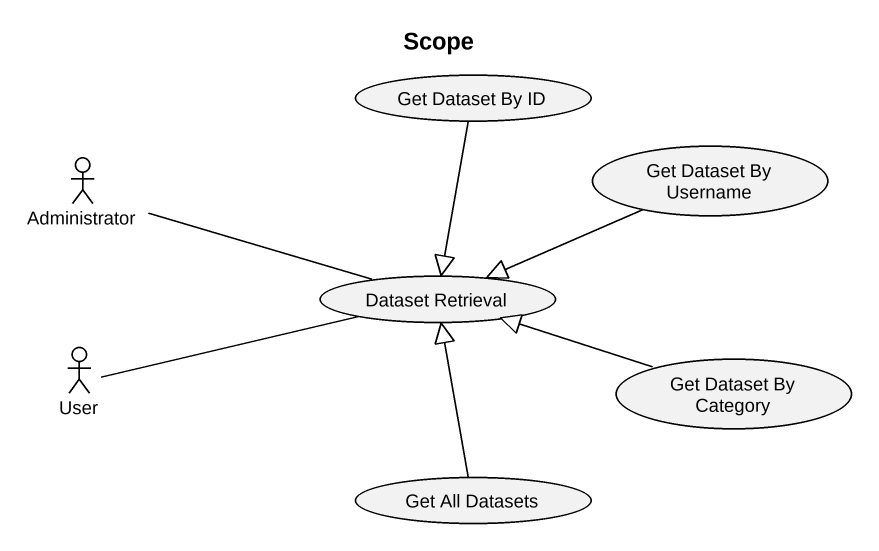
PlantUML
@startuml
title Scope
usecase "Get Dataset By ID" as Get_Dataset_By_ID
actor Administrator
usecase "Get Dataset By Username" as Get_Dataset_By_Username
usecase "Dataset Retrieval" as Dataset_Retrieval
actor User
usecase "Get Dataset By Category" as Get_Dataset_By_Category
usecase "Get All Datasets" as Get_All_Datasets
Get_Dataset_By_ID --|> Dataset_Retrieval
Administrator -right- Dataset_Retrieval
Get_Dataset_By_Username -left-|> Dataset_Retrieval
User -right- Dataset_Retrieval
Get_Dataset_By_Category -left-|> Dataset_Retrieval
Get_All_Datasets -up-|> Dataset_Retrieval
@enduml
